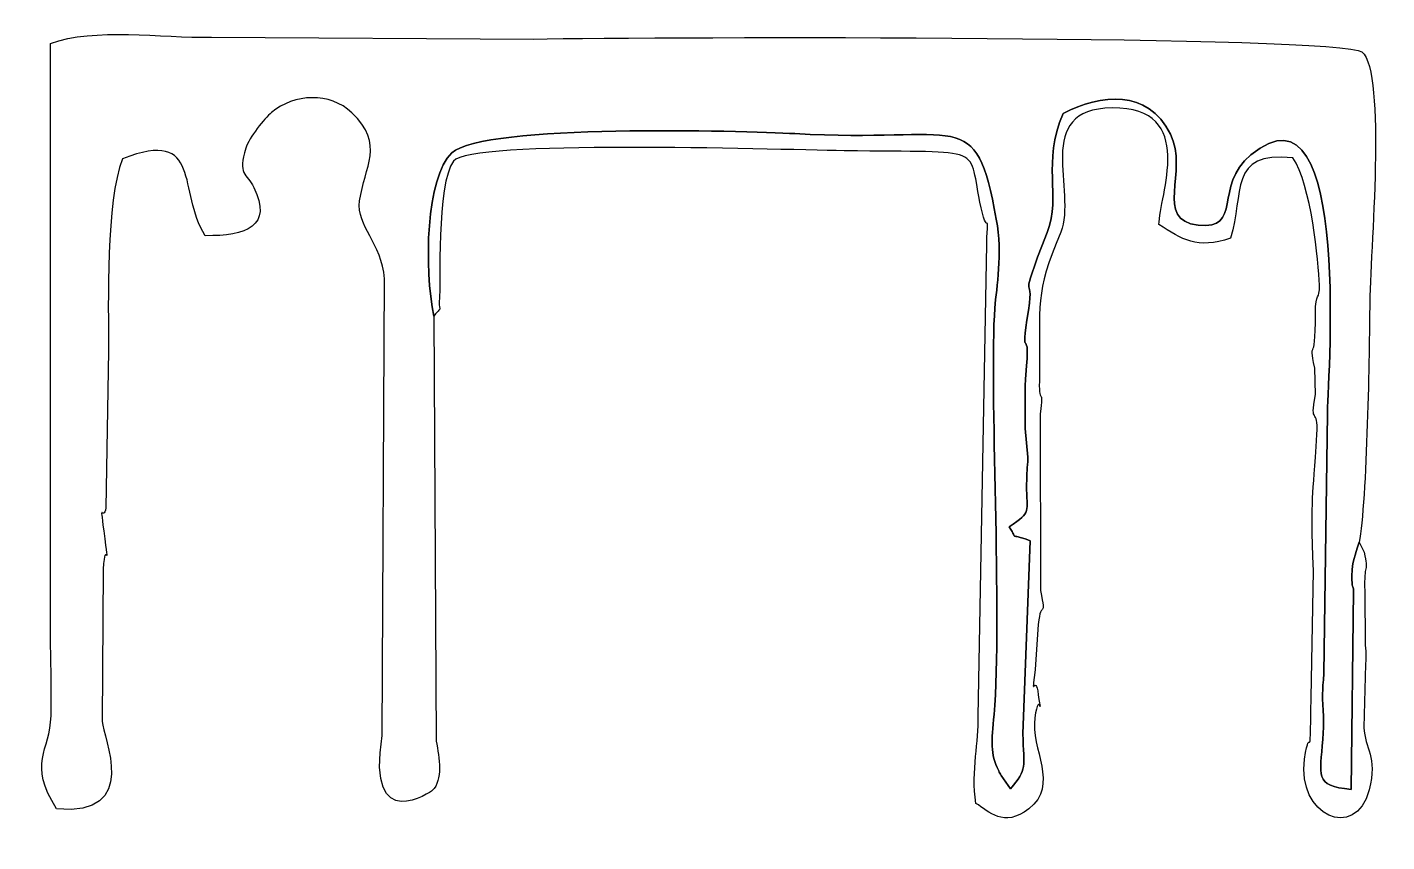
# Model space of a CAD drawing. Header units: centimetres. Extents: x -6.97 to -0.83, y -2.69 to 4.16.
# Drawn here: x -3.615 to -0.827, y 2.49 to 4.162 of the extents above; entities that cross this region are included whole.
import ezdxf

# ---------------------------------------------------------------- set-up
doc = ezdxf.new("R2010")
doc.units = ezdxf.units.CM
doc.header["$MEASUREMENT"] = 0
doc.layers.add('Camada 1', color=7, linetype='Continuous')

msp = doc.modelspace()

# ---------------------------------------------------------------- linework, layer by layer
at = {"layer": 'Camada 1', "color": 250}
msp.add_open_spline([(-2.78113, 3.56894), (-2.80138, 3.66564), (-2.79789, 3.85428), (-2.74407, 3.904), (-2.74407, 3.904), (-2.67976, 3.96341), (-2.14658, 3.94939), (-2.04089, 3.94307), (-2.04089, 3.94307), (-1.69688, 3.92249), (-1.67109, 4.00562), (-1.62757, 3.76796), (-1.62757, 3.76796), (-1.61406, 3.69417), (-1.62718, 3.62991), (-1.63052, 3.58501), (-1.63052, 3.58501), (-1.64233, 3.42647), (-1.61491, 2.9524), (-1.63227, 2.75122), (-1.63227, 2.75122), (-1.63711, 2.69506), (-1.64079, 2.6727), (-1.62258, 2.63567), (-1.62258, 2.63567), (-1.62109, 2.63264), (-1.61948, 2.62944), (-1.61784, 2.62649), (-1.61784, 2.62649), (-1.61784, 2.62649), (-1.59877, 2.59862), (-1.59877, 2.59862), (-1.59877, 2.59862), (-1.56309, 2.64105), (-1.57115, 2.64108), (-1.57303, 2.7118), (-1.57303, 2.7118), (-1.57303, 2.7118), (-1.5583, 3.10792), (-1.5583, 3.10792), (-1.5583, 3.10792), (-1.60686, 3.12646), (-1.5804, 3.10479), (-1.601, 3.13642), (-1.601, 3.13642), (-1.55319, 3.16899), (-1.56591, 3.16386), (-1.5654, 3.22318), (-1.5654, 3.22318), (-1.56516, 3.25134), (-1.56362, 3.2541), (-1.56288, 3.27907), (-1.56288, 3.27907), (-1.56288, 3.27907), (-1.56827, 3.33794), (-1.56827, 3.33794), (-1.56827, 3.33794), (-1.56872, 3.34434), (-1.56863, 3.4345), (-1.56721, 3.44804), (-1.56721, 3.44804), (-1.55527, 3.56217), (-1.58112, 3.46099), (-1.56169, 3.58047), (-1.56169, 3.58047), (-1.54725, 3.66919), (-1.58717, 3.5739), (-1.52337, 3.74036), (-1.52337, 3.74036), (-1.49354, 3.8182), (-1.53496, 3.88103), (-1.49042, 3.9847), (-1.49042, 3.9847), (-1.41272, 4.02424), (-1.31761, 4.036), (-1.27059, 3.94233), (-1.27059, 3.94233), (-1.2317, 3.86486), (-1.30621, 3.76616), (-1.21363, 3.75532), (-1.21363, 3.75532), (-1.12154, 3.74453), (-1.1829, 3.83502), (-1.10558, 3.89932), (-1.10558, 3.89932), (-0.89165, 4.07724), (-0.9503, 3.40397), (-0.94842, 3.36847), (-0.94842, 3.36847), (-0.94842, 3.36847), (-0.95547, 2.83558), (-0.95547, 2.83558), (-0.95547, 2.83558), (-0.96283, 2.76175), (-0.95303, 2.77638), (-0.95799, 2.70033), (-0.95799, 2.70033), (-0.9628, 2.62681), (-0.97735, 2.60433), (-0.89962, 2.59782), (-0.89962, 2.59782), (-0.89962, 2.59782), (-0.89472, 3.0049), (-0.89472, 3.0049), (-0.89472, 3.0049), (-0.89573, 3.01822), (-0.8985, 3.00749), (-0.89812, 3.03672), (-0.89812, 3.03672), (-0.89771, 3.06776), (-0.89197, 3.07473), (-0.88345, 3.10469), (-0.88345, 3.10469), (-0.86714, 3.18309), (-0.86211, 3.51345), (-0.86169, 3.5845), (-0.86169, 3.5845), (-0.861, 3.70348), (-0.82658, 4.06685), (-0.87783, 4.1109), (-0.87783, 4.1109), (-0.91663, 4.14425), (-2.32152, 4.14269), (-2.57628, 4.13696), (-2.57628, 4.13696), (-2.57628, 4.13696), (-3.23748, 4.14078), (-3.23748, 4.14078), (-3.23748, 4.14078), (-3.34068, 4.13911), (-3.4777, 4.16151), (-3.5676, 4.12782), (-3.5676, 4.12782), (-3.5676, 4.12782), (-3.56749, 2.93716), (-3.56749, 2.93716), (-3.56749, 2.93716), (-3.56795, 2.8756), (-3.56472, 2.80763), (-3.56632, 2.74849), (-3.56632, 2.74849), (-3.56829, 2.67595), (-3.61532, 2.65183), (-3.55488, 2.55799), (-3.55488, 2.55799), (-3.38175, 2.54045), (-3.46005, 2.70567), (-3.46122, 2.73721), (-3.46122, 2.73721), (-3.46122, 2.73721), (-3.45944, 3.0493), (-3.45944, 3.0493), (-3.45944, 3.0493), (-3.45556, 3.12138), (-3.44521, 3.02707), (-3.45839, 3.12852), (-3.45839, 3.12852), (-3.4673, 3.19709), (-3.46024, 3.14384), (-3.45379, 3.17525), (-3.45379, 3.17525), (-3.45379, 3.17525), (-3.44865, 3.49731), (-3.44865, 3.49731), (-3.44865, 3.49731), (-3.44852, 3.59494), (-3.45403, 3.80324), (-3.42, 3.89161), (-3.42, 3.89161), (-3.2533, 3.95599), (-3.30853, 3.82337), (-3.24996, 3.73377), (-3.24996, 3.73377), (-3.16595, 3.73269), (-3.11114, 3.75337), (-3.1506, 3.83275), (-3.1506, 3.83275), (-3.16497, 3.86165), (-3.18437, 3.8594), (-3.16697, 3.91336), (-3.16697, 3.91336), (-3.15983, 3.9355), (-3.12864, 3.97439), (-3.11435, 3.98647), (-3.11435, 3.98647), (-3.06811, 4.02554), (-2.99413, 4.02862), (-2.94944, 3.98594), (-2.94944, 3.98594), (-2.88066, 3.92024), (-2.92385, 3.8759), (-2.93347, 3.80531), (-2.93347, 3.80531), (-2.94067, 3.75252), (-2.88729, 3.71897), (-2.88254, 3.64531), (-2.88254, 3.64531), (-2.88254, 3.64531), (-2.88709, 2.70847), (-2.88709, 2.70847), (-2.88709, 2.70847), (-2.92079, 2.4987), (-2.78461, 2.59505), (-2.78446, 2.5952), (-2.78446, 2.5952), (-2.76215, 2.61787), (-2.77022, 2.66148), (-2.77627, 2.69697), (-2.77627, 2.69697), (-2.77627, 2.69697), (-2.78113, 3.56894), (-2.78113, 3.56894)], degree=3, knots=[0, 0, 0, 0, 0.0185185, 0.0185185, 0.0185185, 0.0185185, 0.037037, 0.037037, 0.037037, 0.037037, 0.0555556, 0.0555556, 0.0555556, 0.0555556, 0.0740741, 0.0740741, 0.0740741, 0.0740741, 0.0925926, 0.0925926, 0.0925926, 0.0925926, 0.1111111, 0.1111111, 0.1111111, 0.1111111, 0.1296296, 0.1296296, 0.1296296, 0.1296296, 0.1481481, 0.1481481, 0.1481481, 0.1481481, 0.1666667, 0.1666667, 0.1666667, 0.1666667, 0.1851852, 0.1851852, 0.1851852, 0.1851852, 0.2037037, 0.2037037, 0.2037037, 0.2037037, 0.2222222, 0.2222222, 0.2222222, 0.2222222, 0.2407407, 0.2407407, 0.2407407, 0.2407407, 0.2592593, 0.2592593, 0.2592593, 0.2592593, 0.2777778, 0.2777778, 0.2777778, 0.2777778, 0.2962963, 0.2962963, 0.2962963, 0.2962963, 0.3148148, 0.3148148, 0.3148148, 0.3148148, 0.3333333, 0.3333333, 0.3333333, 0.3333333, 0.3518519, 0.3518519, 0.3518519, 0.3518519, 0.3703704, 0.3703704, 0.3703704, 0.3703704, 0.3888889, 0.3888889, 0.3888889, 0.3888889, 0.4074074, 0.4074074, 0.4074074, 0.4074074, 0.4259259, 0.4259259, 0.4259259, 0.4259259, 0.4444444, 0.4444444, 0.4444444, 0.4444444, 0.462963, 0.462963, 0.462963, 0.462963, 0.4814815, 0.4814815, 0.4814815, 0.4814815, 0.5, 0.5, 0.5, 0.5, 0.5185185, 0.5185185, 0.5185185, 0.5185185, 0.537037, 0.537037, 0.537037, 0.537037, 0.5555556, 0.5555556, 0.5555556, 0.5555556, 0.5740741, 0.5740741, 0.5740741, 0.5740741, 0.5925926, 0.5925926, 0.5925926, 0.5925926, 0.6111111, 0.6111111, 0.6111111, 0.6111111, 0.6296296, 0.6296296, 0.6296296, 0.6296296, 0.6481481, 0.6481481, 0.6481481, 0.6481481, 0.6666667, 0.6666667, 0.6666667, 0.6666667, 0.6851852, 0.6851852, 0.6851852, 0.6851852, 0.7037037, 0.7037037, 0.7037037, 0.7037037, 0.7222222, 0.7222222, 0.7222222, 0.7222222, 0.7407407, 0.7407407, 0.7407407, 0.7407407, 0.7592593, 0.7592593, 0.7592593, 0.7592593, 0.7777778, 0.7777778, 0.7777778, 0.7777778, 0.7962963, 0.7962963, 0.7962963, 0.7962963, 0.8148148, 0.8148148, 0.8148148, 0.8148148, 0.8333333, 0.8333333, 0.8333333, 0.8333333, 0.8518519, 0.8518519, 0.8518519, 0.8518519, 0.8703704, 0.8703704, 0.8703704, 0.8703704, 0.8888889, 0.8888889, 0.8888889, 0.8888889, 0.9074074, 0.9074074, 0.9074074, 0.9074074, 0.9259259, 0.9259259, 0.9259259, 0.9259259, 0.9444444, 0.9444444, 0.9444444, 0.9444444, 0.962963, 0.962963, 0.962963, 0.962963, 1, 1, 1, 1], dxfattribs=at)
at = {"layer": 'Camada 1', "color": 251}
msp.add_open_spline([(-2.78113, 3.56894), (-2.75961, 3.59488), (-2.77334, 3.57119), (-2.7696, 3.60494), (-2.7696, 3.60494), (-2.76767, 3.62242), (-2.77576, 3.84092), (-2.7409, 3.88684), (-2.7409, 3.88684), (-2.70753, 3.93081), (-2.09777, 3.91075), (-1.93971, 3.90808), (-1.93971, 3.90808), (-1.63843, 3.90299), (-1.68853, 3.92389), (-1.65861, 3.79079), (-1.65861, 3.79079), (-1.64341, 3.72319), (-1.64387, 3.79825), (-1.64723, 3.71605), (-1.64723, 3.71605), (-1.64723, 3.71605), (-1.66478, 2.74709), (-1.66478, 2.74709), (-1.66478, 2.74709), (-1.66217, 2.6968), (-1.67976, 2.6375), (-1.66959, 2.56904), (-1.66959, 2.56904), (-1.64206, 2.55269), (-1.61332, 2.51769), (-1.56069, 2.55794), (-1.56069, 2.55794), (-1.49782, 2.60601), (-1.55772, 2.68145), (-1.54854, 2.74481), (-1.54854, 2.74481), (-1.53937, 2.80803), (-1.53356, 2.73334), (-1.54139, 2.7915), (-1.54139, 2.7915), (-1.54821, 2.84216), (-1.55668, 2.77014), (-1.54781, 2.84401), (-1.54781, 2.84401), (-1.54781, 2.84401), (-1.54149, 2.93636), (-1.54149, 2.93636), (-1.54149, 2.93636), (-1.53585, 2.9918), (-1.52496, 2.94156), (-1.53671, 3.00612), (-1.53671, 3.00612), (-1.53671, 3.00612), (-1.5379, 3.36835), (-1.5379, 3.36835), (-1.5379, 3.36835), (-1.52917, 3.42708), (-1.54018, 3.38076), (-1.53928, 3.43503), (-1.53928, 3.43503), (-1.53653, 3.60224), (-1.55023, 3.60836), (-1.49542, 3.74116), (-1.49542, 3.74116), (-1.46129, 3.82386), (-1.55541, 3.9939), (-1.39016, 3.99592), (-1.39016, 3.99592), (-1.21325, 3.99809), (-1.2942, 3.81404), (-1.29394, 3.75639), (-1.29394, 3.75639), (-1.24694, 3.72645), (-1.21546, 3.70492), (-1.14745, 3.72861), (-1.14745, 3.72861), (-1.11787, 3.81942), (-1.15378, 3.90771), (-1.01944, 3.89354), (-1.01944, 3.89354), (-0.98164, 3.83978), (-0.96639, 3.67847), (-0.96482, 3.63296), (-0.96482, 3.63296), (-0.96367, 3.59955), (-0.97344, 3.61959), (-0.97309, 3.57445), (-0.97309, 3.57445), (-0.97218, 3.45777), (-0.98763, 3.53157), (-0.97454, 3.46193), (-0.97454, 3.46193), (-0.97454, 3.46193), (-0.97312, 3.40765), (-0.97312, 3.40765), (-0.97312, 3.40765), (-0.98554, 3.3398), (-0.96661, 3.38666), (-0.96998, 3.32605), (-0.96998, 3.32605), (-0.97797, 3.18243), (-0.983, 3.21374), (-0.97715, 3.04631), (-0.97715, 3.04631), (-0.97715, 3.04631), (-0.98159, 2.78533), (-0.98159, 2.78533), (-0.98159, 2.78533), (-0.98476, 2.62529), (-0.98276, 2.74441), (-0.99519, 2.65977), (-0.99519, 2.65977), (-1.01211, 2.54451), (-0.89039, 2.49018), (-0.86301, 2.59649), (-0.86301, 2.59649), (-0.845, 2.66641), (-0.87218, 2.68056), (-0.87339, 2.72488), (-0.87339, 2.72488), (-0.87339, 2.72488), (-0.86997, 2.8545), (-0.86997, 2.8545), (-0.86997, 2.8545), (-0.86916, 2.88025), (-0.86914, 2.87075), (-0.87085, 2.89409), (-0.87085, 2.89409), (-0.87085, 2.89409), (-0.87182, 3.00474), (-0.87182, 3.00474), (-0.87182, 3.00474), (-0.87424, 3.0648), (-0.86315, 3.03966), (-0.87325, 3.08464), (-0.87325, 3.08464), (-0.87325, 3.08464), (-0.88345, 3.10469), (-0.88345, 3.10469), (-0.88345, 3.10469), (-0.89197, 3.07473), (-0.89771, 3.06776), (-0.89812, 3.03672), (-0.89812, 3.03672), (-0.8985, 3.00749), (-0.89573, 3.01822), (-0.89472, 3.0049), (-0.89472, 3.0049), (-0.89472, 3.0049), (-0.89962, 2.59782), (-0.89962, 2.59782), (-0.89962, 2.59782), (-0.97735, 2.60433), (-0.9628, 2.62681), (-0.95799, 2.70033), (-0.95799, 2.70033), (-0.95303, 2.77638), (-0.96283, 2.76175), (-0.95547, 2.83558), (-0.95547, 2.83558), (-0.95547, 2.83558), (-0.94842, 3.36847), (-0.94842, 3.36847), (-0.94842, 3.36847), (-0.9503, 3.40397), (-0.89165, 4.07724), (-1.10558, 3.89932), (-1.10558, 3.89932), (-1.1829, 3.83502), (-1.12154, 3.74453), (-1.21363, 3.75532), (-1.21363, 3.75532), (-1.30621, 3.76616), (-1.2317, 3.86486), (-1.27059, 3.94233), (-1.27059, 3.94233), (-1.31761, 4.036), (-1.41272, 4.02424), (-1.49042, 3.9847), (-1.49042, 3.9847), (-1.53496, 3.88103), (-1.49354, 3.8182), (-1.52337, 3.74036), (-1.52337, 3.74036), (-1.58717, 3.5739), (-1.54725, 3.66919), (-1.56169, 3.58047), (-1.56169, 3.58047), (-1.58112, 3.46099), (-1.55527, 3.56217), (-1.56721, 3.44804), (-1.56721, 3.44804), (-1.56863, 3.4345), (-1.56872, 3.34434), (-1.56827, 3.33794), (-1.56827, 3.33794), (-1.56827, 3.33794), (-1.56288, 3.27907), (-1.56288, 3.27907), (-1.56288, 3.27907), (-1.56362, 3.2541), (-1.56516, 3.25134), (-1.5654, 3.22318), (-1.5654, 3.22318), (-1.56591, 3.16386), (-1.55319, 3.16899), (-1.601, 3.13642), (-1.601, 3.13642), (-1.5804, 3.10479), (-1.60686, 3.12646), (-1.5583, 3.10792), (-1.5583, 3.10792), (-1.5583, 3.10792), (-1.57303, 2.7118), (-1.57303, 2.7118), (-1.57303, 2.7118), (-1.57115, 2.64108), (-1.56309, 2.64105), (-1.59877, 2.59862), (-1.59877, 2.59862), (-1.59877, 2.59862), (-1.61784, 2.62649), (-1.61784, 2.62649), (-1.61784, 2.62649), (-1.61948, 2.62944), (-1.62109, 2.63264), (-1.62258, 2.63567), (-1.62258, 2.63567), (-1.64079, 2.6727), (-1.63711, 2.69506), (-1.63227, 2.75122), (-1.63227, 2.75122), (-1.61491, 2.9524), (-1.64233, 3.42647), (-1.63052, 3.58501), (-1.63052, 3.58501), (-1.62718, 3.62991), (-1.61406, 3.69417), (-1.62757, 3.76796), (-1.62757, 3.76796), (-1.67109, 4.00562), (-1.69688, 3.92249), (-2.04089, 3.94307), (-2.04089, 3.94307), (-2.14658, 3.94939), (-2.67976, 3.96341), (-2.74407, 3.904), (-2.74407, 3.904), (-2.79789, 3.85428), (-2.80138, 3.66564), (-2.78113, 3.56894)], degree=3, knots=[0, 0, 0, 0, 0.015625, 0.015625, 0.015625, 0.015625, 0.03125, 0.03125, 0.03125, 0.03125, 0.046875, 0.046875, 0.046875, 0.046875, 0.0625, 0.0625, 0.0625, 0.0625, 0.078125, 0.078125, 0.078125, 0.078125, 0.09375, 0.09375, 0.09375, 0.09375, 0.109375, 0.109375, 0.109375, 0.109375, 0.125, 0.125, 0.125, 0.125, 0.140625, 0.140625, 0.140625, 0.140625, 0.15625, 0.15625, 0.15625, 0.15625, 0.171875, 0.171875, 0.171875, 0.171875, 0.1875, 0.1875, 0.1875, 0.1875, 0.203125, 0.203125, 0.203125, 0.203125, 0.21875, 0.21875, 0.21875, 0.21875, 0.234375, 0.234375, 0.234375, 0.234375, 0.25, 0.25, 0.25, 0.25, 0.265625, 0.265625, 0.265625, 0.265625, 0.28125, 0.28125, 0.28125, 0.28125, 0.296875, 0.296875, 0.296875, 0.296875, 0.3125, 0.3125, 0.3125, 0.3125, 0.328125, 0.328125, 0.328125, 0.328125, 0.34375, 0.34375, 0.34375, 0.34375, 0.359375, 0.359375, 0.359375, 0.359375, 0.375, 0.375, 0.375, 0.375, 0.390625, 0.390625, 0.390625, 0.390625, 0.40625, 0.40625, 0.40625, 0.40625, 0.421875, 0.421875, 0.421875, 0.421875, 0.4375, 0.4375, 0.4375, 0.4375, 0.453125, 0.453125, 0.453125, 0.453125, 0.46875, 0.46875, 0.46875, 0.46875, 0.484375, 0.484375, 0.484375, 0.484375, 0.5, 0.5, 0.5, 0.5, 0.515625, 0.515625, 0.515625, 0.515625, 0.53125, 0.53125, 0.53125, 0.53125, 0.546875, 0.546875, 0.546875, 0.546875, 0.5625, 0.5625, 0.5625, 0.5625, 0.578125, 0.578125, 0.578125, 0.578125, 0.59375, 0.59375, 0.59375, 0.59375, 0.609375, 0.609375, 0.609375, 0.609375, 0.625, 0.625, 0.625, 0.625, 0.640625, 0.640625, 0.640625, 0.640625, 0.65625, 0.65625, 0.65625, 0.65625, 0.671875, 0.671875, 0.671875, 0.671875, 0.6875, 0.6875, 0.6875, 0.6875, 0.703125, 0.703125, 0.703125, 0.703125, 0.71875, 0.71875, 0.71875, 0.71875, 0.734375, 0.734375, 0.734375, 0.734375, 0.75, 0.75, 0.75, 0.75, 0.765625, 0.765625, 0.765625, 0.765625, 0.78125, 0.78125, 0.78125, 0.78125, 0.796875, 0.796875, 0.796875, 0.796875, 0.8125, 0.8125, 0.8125, 0.8125, 0.828125, 0.828125, 0.828125, 0.828125, 0.84375, 0.84375, 0.84375, 0.84375, 0.859375, 0.859375, 0.859375, 0.859375, 0.875, 0.875, 0.875, 0.875, 0.890625, 0.890625, 0.890625, 0.890625, 0.90625, 0.90625, 0.90625, 0.90625, 0.921875, 0.921875, 0.921875, 0.921875, 0.9375, 0.9375, 0.9375, 0.9375, 0.953125, 0.953125, 0.953125, 0.953125, 0.96875, 0.96875, 0.96875, 0.96875, 1, 1, 1, 1], dxfattribs=at)

doc.saveas('drawing.dxf')
